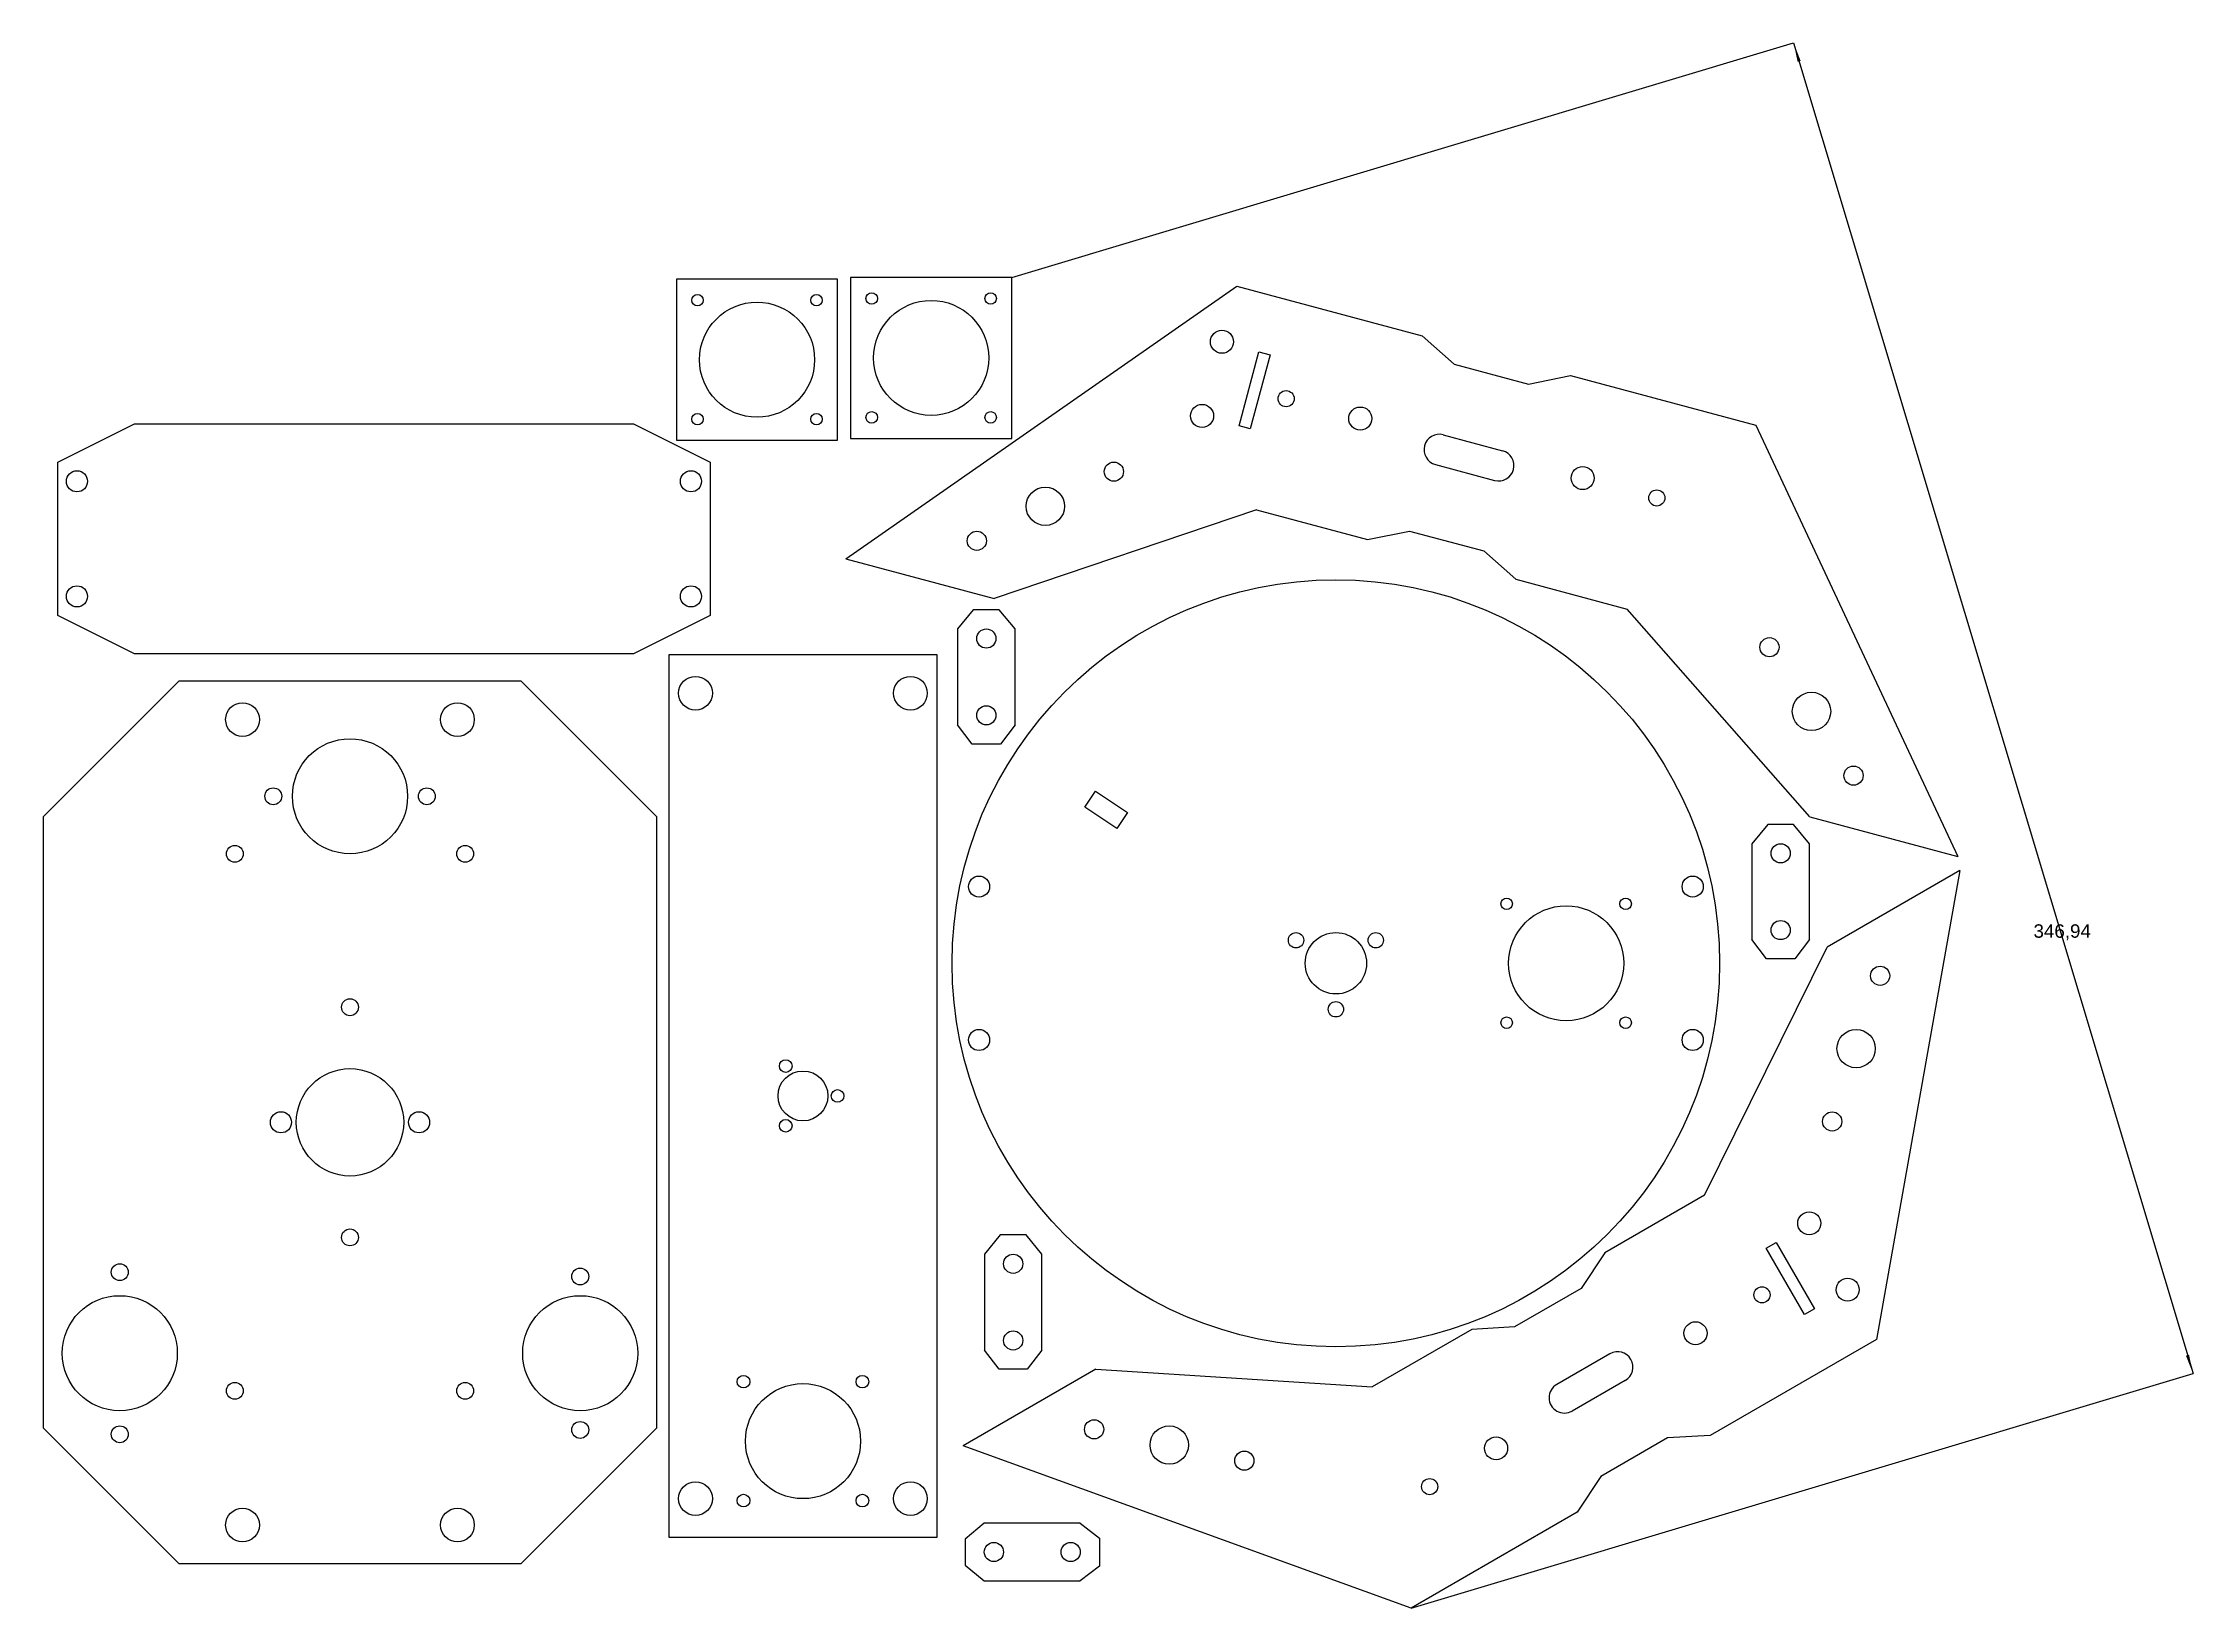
# Model space of a CAD drawing. Extents: x 47 to 607, y 37 to 445.
import ezdxf
from ezdxf.enums import TextEntityAlignment as Align

# ---------------------------------------------------------------- set-up
doc = ezdxf.new("R2010")
doc.units = 0
doc.layers.get('0').update_dxf_attribs({"linetype": 'CONTINUOUS'})
doc.layers.add('Dimension', color=7, linetype='CONTINUOUS')
doc.layers.add('View', color=7, linetype='CONTINUOUS')
doc.styles.get("Standard").update_dxf_attribs({"font": 'arial.ttf'})
doc.dimstyles.get("Standard").update_dxf_attribs({"dimscale": 0, "dimtxt": 2.5, "dimasz": 2.5, "dimexe": 1.25, "dimexo": 0.625, "dimtad": 1, "dimtxsty": 'STANDARD', "dimcen": 2.5, "dimazin": 3, "dimtfac": 1, "dimtmove": 0, "dimatfit": 3})

# ---------------------------------------------------------------- blocks, each defined once
blk = doc.blocks.new('*Dimension')
at = {"color": 0}
for points in [[(504.461, 439.677), (505.259, 439.916), (503.423, 444.586)], [(605.659, 102.319), (606.457, 102.559), (607.494, 97.6499)]]:
    blk.add_solid(points, dxfattribs=at)
at = {"layer": 'Dimension'}
for p, q in [((299.679, 383.468), (503.423, 444.586)), ((503.423, 444.586), (607.494, 97.6499)), ((403.75, 36.5322), (607.494, 97.6499))]:
    blk.add_line(p, q, dxfattribs=at)
blk.add_text('346,94', height=3.5, dxfattribs=at).set_placement((573.405, 211.292), align=Align.CENTER)

msp = doc.modelspace()

# ---------------------------------------------------------------- linework, layer by layer
at = {"layer": 'View'}
for p, q in [((212.296, 383.009), (212.296, 341.009)), ((254.296, 383.009), (212.296, 383.009)), ((254.296, 341.009), (254.296, 383.009)), ((256.463, 310.11), (358.325, 381.167)), ((257.679, 383.468), (257.679, 341.468)), ((299.679, 383.468), (257.679, 383.468)), ((299.679, 341.468), (299.679, 383.468)), ((358.325, 381.167), (406.621, 368.226)), ((406.621, 368.226), (414.986, 360.808)), ((358.925, 344.772), (364.102, 364.09)), ((366.999, 363.314), (361.823, 343.995)), ((364.102, 364.09), (366.999, 363.314)), ((414.986, 360.808), (434.305, 355.632)), ((434.305, 355.632), (445.258, 357.873)), ((445.258, 357.873), (493.554, 344.932)), ((51.0687, 335.306), (71.0687, 345.306)), ((71.0687, 345.306), (201.069, 345.306)), ((201.069, 345.306), (221.069, 335.306)), ((361.823, 343.995), (358.925, 344.772)), ((412.13, 342.421), (427.585, 338.28)), ((493.554, 344.932), (546.241, 232.464)), ((212.296, 341.009), (254.296, 341.009)), ((257.679, 341.468), (299.679, 341.468)), ((51.0687, 295.306), (51.0687, 335.306)), ((221.069, 335.306), (221.069, 295.306)), ((410.059, 334.694), (425.514, 330.553)), ((363.408, 322.865), (295.1, 299.757)), ((363.408, 322.865), (392.386, 315.1)), ((392.386, 315.1), (403.339, 317.342)), ((403.339, 317.342), (422.658, 312.165)), ((256.463, 310.11), (295.1, 299.757)), ((422.658, 312.165), (431.023, 304.748)), ((431.023, 304.748), (460.001, 296.983)), ((507.604, 242.817), (460.001, 296.983)), ((71.0687, 285.306), (51.0687, 295.306)), ((221.069, 295.306), (201.069, 285.306)), ((289.657, 296.795), (285.541, 291.795)), ((285.541, 291.795), (285.541, 266.795)), ((296.425, 296.795), (289.657, 296.795)), ((300.541, 291.795), (296.425, 296.795)), ((300.541, 266.795), (300.541, 291.795)), ((201.069, 285.306), (71.0687, 285.306)), ((210.268, 285.049), (210.268, 55.0489)), ((280.268, 285.049), (210.268, 285.049)), ((280.268, 55.0489), (280.268, 285.049)), ((82.6061, 278.173), (47.2242, 242.791)), ((171.842, 278.173), (82.6061, 278.173)), ((171.842, 278.173), (207.224, 242.791)), ((289.385, 261.795), (285.541, 266.795)), ((300.541, 266.795), (296.697, 261.795)), ((296.697, 261.795), (289.385, 261.795)), ((318.727, 245.335), (321.505, 249.492)), ((321.505, 249.492), (329.819, 243.936)), ((47.2242, 242.791), (47.2242, 83.5552)), ((207.224, 83.5552), (207.224, 242.791)), ((327.042, 239.779), (318.727, 245.335)), ((329.819, 243.936), (327.042, 239.779)), ((507.604, 242.817), (546.241, 232.464)), ((496.657, 240.795), (492.541, 235.795)), ((492.541, 235.795), (492.541, 210.795)), ((503.425, 240.795), (496.657, 240.795)), ((507.541, 235.795), (503.425, 240.795)), ((507.541, 210.795), (507.541, 235.795)), ((546.776, 228.805), (512.135, 208.805)), ((546.776, 228.805), (524.994, 106.532)), ((480.173, 144.164), (512.135, 208.805)), ((496.385, 205.795), (492.541, 210.795)), ((507.541, 210.795), (503.697, 205.795)), ((503.697, 205.795), (496.385, 205.795)), ((480.173, 144.164), (454.193, 129.164)), ((296.657, 133.795), (292.541, 128.795)), ((303.425, 133.795), (296.657, 133.795)), ((307.541, 128.795), (303.425, 133.795)), ((454.193, 129.164), (448.032, 119.833)), ((496.235, 130.343), (498.834, 131.843)), ((506.235, 113.023), (496.235, 130.343)), ((498.834, 131.843), (508.834, 114.523)), ((292.541, 128.795), (292.541, 103.795)), ((307.541, 103.795), (307.541, 128.795)), ((448.032, 119.833), (430.712, 109.833)), ((508.834, 114.523), (506.235, 113.023)), ((419.552, 109.164), (393.571, 94.1636)), ((430.712, 109.833), (419.552, 109.164)), ((524.994, 106.532), (481.693, 81.5322)), ((296.385, 98.795), (292.541, 103.795)), ((307.541, 103.795), (303.697, 98.795)), ((455.55, 102.812), (441.694, 94.812)), ((321.609, 98.8046), (286.968, 78.8046)), ((303.697, 98.795), (296.385, 98.795)), ((321.609, 98.8046), (393.571, 94.1636)), ((459.55, 95.8838), (445.694, 87.8838)), ((82.6061, 48.1733), (47.2242, 83.5552)), ((171.842, 48.1733), (207.224, 83.5552)), ((403.75, 36.5322), (286.968, 78.8046)), ((470.532, 80.8623), (453.212, 70.8623)), ((481.693, 81.5322), (470.532, 80.8623)), ((453.212, 70.8623), (447.052, 61.5322)), ((292.525, 58.6275), (287.525, 54.5112)), ((317.525, 58.6275), (292.525, 58.6275)), ((317.525, 58.6275), (322.525, 54.7835)), ((447.052, 61.5322), (403.75, 36.5322)), ((210.268, 55.0489), (280.268, 55.0489)), ((287.525, 54.5112), (287.525, 47.7439)), ((322.525, 54.7835), (322.525, 47.4715)), ((82.6061, 48.1733), (171.842, 48.1733)), ((287.525, 47.7439), (292.525, 43.6275)), ((322.525, 47.4715), (317.525, 43.6275)), ((292.525, 43.6275), (317.525, 43.6275))]:
    msp.add_line(p, q, dxfattribs=at)
for centre, radius in [((217.796, 377.509), 1.5), ((233.296, 362.009), 15), ((248.796, 377.509), 1.5), ((263.179, 377.968), 1.5), ((278.679, 362.468), 15), ((294.179, 377.968), 1.5), ((354.442, 366.678), 3), ((371.173, 351.843), 2.1), ((217.796, 346.509), 1.5), ((248.796, 346.509), 1.5), ((263.179, 346.968), 1.5), ((294.179, 346.968), 1.5), ((349.266, 347.36), 3), ((390.491, 346.666), 3), ((56.0687, 330.306), 2.75), ((216.069, 330.306), 2.75), ((326.278, 332.814), 2.5), ((448.447, 331.137), 3), ((308.426, 323.798), 5), ((467.765, 325.961), 2.1), ((290.573, 314.782), 2.5), ((56.0687, 300.306), 2.75), ((216.069, 300.306), 2.75), ((384.14, 204.635), 100), ((293.041, 289.295), 2.5), ((497.131, 287.034), 2.5), ((217.268, 275.049), 4.4), ((273.268, 275.049), 4.4), ((508.084, 270.3), 5), ((99.2242, 268.173), 4.4), ((155.224, 268.173), 4.4), ((293.041, 269.295), 2.5), ((127.234, 248.173), 15), ((519.036, 253.565), 2.5), ((107.234, 248.173), 2.2), ((147.234, 248.173), 2.2), ((97.2242, 233.173), 2.2), ((157.224, 233.173), 2.2), ((500.041, 233.295), 2.5), ((291.16, 224.635), 2.75), ((477.119, 224.635), 2.75), ((428.64, 220.135), 1.5), ((444.14, 204.635), 15), ((459.64, 220.135), 1.5), ((500.041, 213.295), 2.5), ((373.747, 210.635), 2), ((384.14, 204.635), 8), ((394.532, 210.635), 2), ((525.96, 201.381), 2.5), ((127.224, 193.173), 2.2), ((384.14, 192.635), 2), ((428.64, 189.135), 1.5), ((459.64, 189.135), 1.5), ((291.16, 184.635), 2.75), ((477.119, 184.635), 2.75), ((519.712, 182.382), 5), ((240.768, 177.843), 1.65), ((127.224, 163.173), 14), ((245.268, 170.049), 6.5), ((254.268, 170.049), 1.65), ((109.224, 163.173), 2.75), ((145.224, 163.173), 2.75), ((240.768, 162.255), 1.65), ((513.463, 163.384), 2.5), ((127.224, 133.173), 2.2), ((507.494, 136.843), 3), ((67.2242, 124.102), 2.2), ((187.224, 122.965), 2.2), ((300.041, 126.295), 2.5), ((67.2242, 102.965), 15), ((187.224, 102.965), 15), ((495.173, 118.183), 2.1), ((517.494, 119.523), 3), ((300.041, 106.295), 2.5), ((477.853, 108.183), 3), ((97.2242, 93.1733), 2.2), ((157.224, 93.1733), 2.2), ((229.768, 95.5489), 1.65), ((260.768, 95.5489), 1.65), ((245.268, 80.0489), 15), ((187.224, 82.9653), 2.2), ((321.125, 83.1198), 2.5), ((67.2242, 81.8288), 2.2), ((340.703, 79.0317), 5), ((425.891, 78.1828), 3), ((360.281, 74.9437), 2.5), ((217.268, 65.0489), 4.4), ((273.268, 65.0489), 4.4), ((408.571, 68.1828), 2.1), ((99.2242, 58.1733), 4.4), ((155.224, 58.1733), 4.4), ((229.768, 64.5489), 1.65), ((260.768, 64.5489), 1.65), ((295.025, 51.1275), 2.5), ((315.025, 51.1275), 2.5)]:
    msp.add_circle(centre, radius, dxfattribs=at)
for centre, start, end in [((411.095, 338.557), 75, -105), ((426.549, 334.416), -105, 75), ((457.55, 99.3479), -60, 120), ((443.694, 91.3479), 120, -60)]:
    msp.add_arc(centre, 4, start, end, dxfattribs=at)

# ---------------------------------------------------------------- dimensions: what is measured, and where the dimension line sits
at = {"layer": 'Dimension'}
dim = msp.add_aligned_dim(p1=(299.679, 383.468), p2=(403.75, 36.5322), distance=212.7138, text='346,94', dimstyle='STANDARD', dxfattribs=at)
dim.commit()
dim.dimension.update_dxf_attribs({"geometry": '*Dimension', "text_midpoint": (568.616, 212.728)})

doc.saveas('drawing.dxf')
